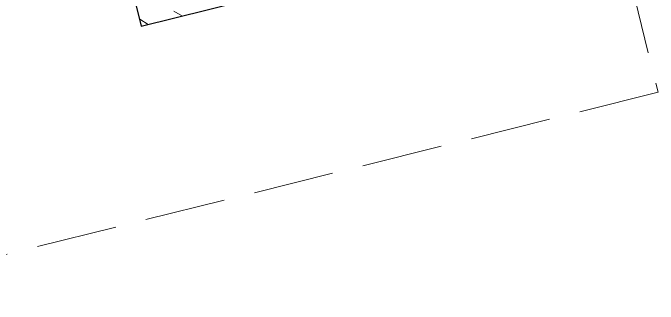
# Model space of a CAD drawing. Header units: millimetres. Extents: x -6376 to 18241, y -2739 to 17970.
# Drawn here: x 17112 to 18241, y 2935 to 3444 of the extents above; entities that cross this region are included whole.
import ezdxf

# ---------------------------------------------------------------- set-up
doc = ezdxf.new("R2010")
doc.units = ezdxf.units.MM
doc.header["$MEASUREMENT"] = 0
doc.linetypes.add('Невидимі', pattern=[195.611112, 141.111112, -54.5])
doc.layers.add('102 Колони', color=7, linetype='Continuous')
doc.layers.add('103 Балки', color=7, linetype='Continuous')
doc.layers.add('102 Колони_Ном._пера__1', color=18, linetype='Continuous', lineweight=25, true_color=0x040404)
doc.layers.add('103 Балки_Ном._пера__38', color=253, linetype='Continuous', lineweight=13, true_color=0xa4a4a4)
doc.layers.add('102 Колони_Ном._пера__3', color=255, linetype='Continuous', lineweight=13)

# ---------------------------------------------------------------- blocks, each defined once
blk = doc.blocks.new('*X40')
at = {"layer": '102 Колони_Ном._пера__3', "color": 255, "linetype": 'Continuous', "lineweight": 13}
for p, q in [((17393.9, 3447.2), (17409.1, 3438.5)), ((17335.9, 3431.8), (17333.6, 3433.3)), ((17347.3, 3424.9), (17335.9, 3431.8)), ((17349.4, 3423.6), (17347.3, 3424.9))]:
    blk.add_line(p, q, dxfattribs=at)
blk = doc.blocks.new('Колона_5', base_point=(17645.5, 3940.3))
at = {"layer": '102 Колони_Ном._пера__1', "color": 18, "linetype": 'Continuous', "lineweight": 25, "true_color": 0x040404, "flags": 128}
blk.add_lwpolyline([(17336.7, 3420.5), (18161.7, 3625.4), (17954.3, 4460), (17129.4, 4255.1)], close=True, dxfattribs=at)
at = {"layer": '102 Колони', "color": 18, "lineweight": 25, "true_color": 0x040404}
blk.add_blockref('*X40', (0, 0), dxfattribs=at)
blk = doc.blocks.new('Балка_1', base_point=(18007.4, 4246.5))
at = {"layer": '103 Балки_Ном._пера__38', "color": 253, "linetype": 'Невидимі', "lineweight": 13, "true_color": 0xa4a4a4}
for p, q in [((17954.3, 4460), (18241.2, 3305.1)), ((18241.2, 3305.1), (-6089.3, -2738.8))]:
    blk.add_line(p, q, dxfattribs=at)

msp = doc.modelspace()

# ---------------------------------------------------------------- block references
at = {"layer": '102 Колони', "color": 18, "lineweight": 25, "true_color": 0x040404}
msp.add_blockref('Колона_5', (17645.5, 3940.3), dxfattribs=at)
at = {"layer": '103 Балки', "color": 253, "lineweight": 13, "true_color": 0xa4a4a4}
msp.add_blockref('Балка_1', (18007.4, 4246.5), dxfattribs=at)

doc.saveas('drawing.dxf')
